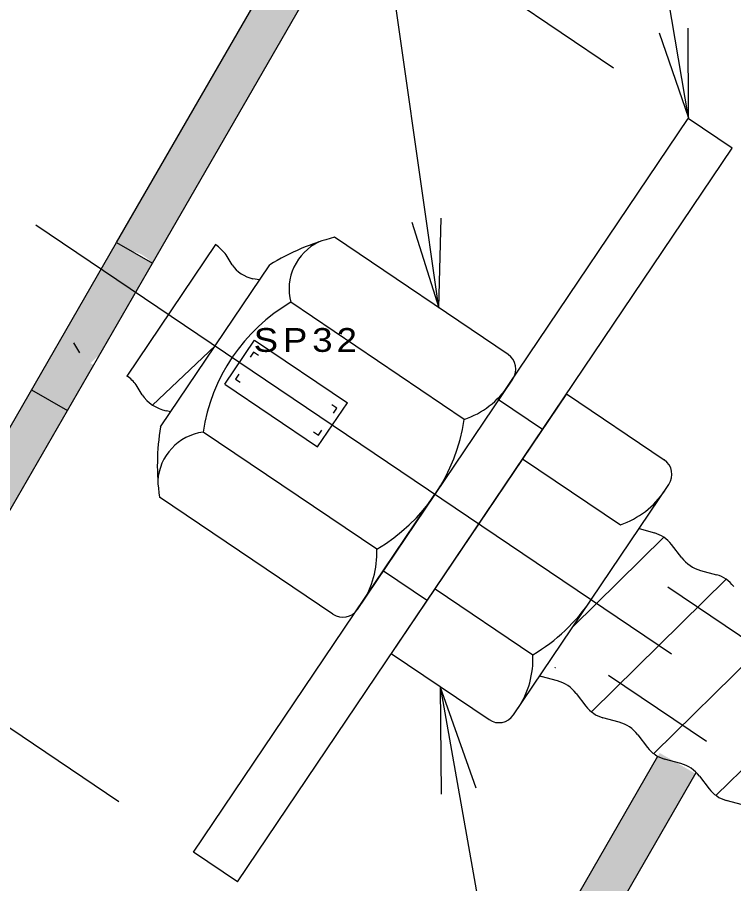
# Model space of a CAD drawing. Units: millimetres at full size, sheet at 1:3; details may follow other scales. Extents: x 60 to 2463, y 60 to 1722.
# Drawn here: x 564.8 to 686.2, y 894.5 to 1041.3 of the extents above; entities that cross this region are included whole.
import ezdxf

# ---------------------------------------------------------------- set-up
doc = ezdxf.new("R2010")
doc.units = ezdxf.units.MM
doc.header["$LTSCALE"] = 3
doc.linetypes.add('USER1', pattern=[58.333333, 43.333333, -5, 5, -5])
doc.linetypes.add('USER2', pattern=[11.666667, 6.666667, -5])
for name, color, linetype, lineweight in [('1 外形線', 7, 'Continuous', 25), ('3 隠れ線', 2, 'USER2', 25), ('4 中心線', 1, 'USER1', 25), ('6 寸法線', 4, 'Continuous', 25)]:
    doc.layers.add(name, color=color, linetype=linetype, lineweight=lineweight)
doc.styles.add('標準ベクトル', font='')
doc.styles.get('標準ベクトル').set_extended_font_data('標準ベクトル')

# ---------------------------------------------------------------- blocks, each defined once
blk = doc.blocks.new('open_arrow')
at = {"color": 0, "linetype": 'Continuous', "lineweight": -2}
blk.add_lwpolyline([(7.5, 1.25), (0, 0), (7.5, -1.25)], dxfattribs=at)

msp = doc.modelspace()

# ---------------------------------------------------------------- hatches: boundary and pattern name
at = {"layer": '1 外形線'}
for points in [[(608.076, 1048.996), (614.138, 1045.496), (601.79, 1024.108), (595.483, 1027.184)], [(595.483, 1027.184), (601.79, 1024.108), (587.682, 999.673), (587.612, 999.759), (587.612, 999.759, 0.14909), (584.064, 1001.78), (581.62, 1003.173)], [(587.682, 999.673), (581.62, 1003.173), (579.028, 998.683), (584.845, 994.759)], [(578.747, 984.196), (584.845, 994.759), (579.028, 998.683), (567.205, 978.205), (573.267, 974.705), (577.715, 982.409, -0.02177), (577.196, 982.727)], [(523.426, 888.377), (517.364, 891.877), (567.181, 978.164), (573.244, 974.664)], [(623.885, 830.377), (629.947, 826.877), (679.765, 913.164), (673.703, 916.664)]]:
    msp.add_hatch(color=256, dxfattribs=at).paths.add_polyline_path(points)

# ---------------------------------------------------------------- linework, layer by layer
for p, q in [((581.62, 1003.173), (829.945, 1433.284)), ((581.62, 1003.173), (829.945, 1433.284)), ((587.682, 999.673), (836.007, 1429.784)), ((587.682, 999.673), (836.007, 1429.784)), ((646.358, 976.528), (678.512, 1024.198)), ((685.973, 1019.165), (678.512, 1024.198)), ((602.094, 894.81), (685.973, 1019.165)), ((339.172, 583.24), (581.62, 1003.173)), ((581.62, 1003.173), (587.682, 999.673)), ((598.397, 1002.804), (583.383, 980.544)), ((647.995, 984.194), (618.564, 1004.045)), ((601.201, 999.386), (600.191, 1001.052)), ((345.234, 579.74), (587.682, 999.673)), ((589.077, 971.953), (607.58, 999.385)), ((605.86, 996.834), (604.707, 997.022)), ((640.571, 973.188), (611.141, 993.039)), ((599.957, 979.142), (604.99, 986.603)), ((604.99, 986.603), (620.742, 975.979)), ((575.402, 984.479), (574.392, 986.144)), ((587.724, 975.625), (598.329, 985.668)), ((604.841, 984.593), (604.281, 983.764)), ((605.67, 984.034), (604.841, 984.593)), ((602.324, 980.863), (601.765, 980.034)), ((601.765, 980.034), (602.594, 979.475)), ((622.466, 940.981), (648.804, 980.029)), ((567.205, 978.205), (573.267, 974.705)), ((585.93, 977.377), (584.92, 979.043)), ((599.957, 979.142), (615.709, 968.517)), ((657.883, 977.52), (628.19, 933.498)), ((653.819, 971.496), (646.358, 976.528)), ((657.883, 977.52), (674.463, 966.336)), ((615.709, 968.517), (620.742, 975.979)), ((618.934, 975.087), (618.105, 975.646)), ((618.375, 974.258), (618.934, 975.087)), ((590.79, 974.493), (590.02, 974.618)), ((625.725, 951.177), (596.294, 971.029)), ((615.03, 971.087), (615.859, 970.527)), ((615.859, 970.527), (616.418, 971.356)), ((650.459, 966.514), (667.04, 955.33)), ((648.935, 923.123), (675.273, 962.171)), ((594.633, 899.842), (635.578, 960.546)), ((618.302, 940.172), (588.871, 960.023)), ((670.218, 954.677), (672.801, 953.963)), ((674.41, 953.222), (659.017, 938.071)), ((677.428, 949.752), (675.7, 952.007)), ((634.306, 942.44), (626.845, 947.473)), ((680.609, 947.607), (683.347, 946.849)), ((684.957, 946.108), (662.21, 923.719)), ((635.613, 944.503), (652.194, 933.319)), ((695.503, 938.994), (672.757, 916.605)), ((628.19, 933.498), (644.77, 922.314)), ((706.05, 931.88), (683.304, 909.492)), ((656.362, 928.892), (653.624, 929.649)), ((659.539, 926.74), (661.179, 924.6)), ((666.816, 921.887), (664.078, 922.645)), ((669.993, 919.736), (671.633, 917.596)), ((674.869, 918.684), (674.91, 918.756)), ((445.693, 521.74), (673.38, 916.105)), ((677.27, 914.883), (674.532, 915.64)), ((451.755, 518.24), (679.884, 913.371)), ((680.447, 912.731), (682.087, 910.591)), ((687.725, 907.878), (684.987, 908.635)), ((602.094, 894.81), (594.633, 899.842))]:
    msp.add_line(p, q, dxfattribs=at)
for centre, radius, start, end in [((594.483, 997), 7, 35.36613, 56), ((628.521, 965.304), 40, 104.41356, 121.5683), ((619.712, 995.264), 8.855, 115.31838, 194.55037), ((606.094, 1002.859), 6, 215.36383, 256.63395), ((626.823, 966.449), 30.871, 120.53146, 171.4686), ((646.317, 981.706), 3, 326.00003, 56.00003), ((580.027, 975.57), 6, 35.36605, 56), ((635.656, 987.36), 15, 289.13013, 326.00003), ((591.639, 981.428), 7, 215.36613, 256.63387), ((628.521, 965.304), 40, 170.43176, 187.5865), ((610.042, 977.768), 30.871, 300.53146, 351.4686), ((597.442, 962.248), 8.855, 97.44974, 176.68206), ((672.786, 963.849), 3, 326, 56), ((662.124, 969.502), 15, 289.1301, 326), ((671.334, 948.662), 5.5, 37.46161, 74.53839), ((610.744, 950.426), 15, 326.00003, 2.86993), ((682.191, 953.402), 6, 217.46161, 254.75705), ((681.881, 941.548), 5.5, 37.46161, 74.53839), ((636.511, 959.91), 30.871, 300.53143, 326), ((619.979, 942.659), 3, 236.00003, 326.00003), ((637.212, 932.568), 15, 326, 2.8699), ((651.12, 927.618), 6, 35.36605, 35.79322), ((655.09, 934.95), 5.5, 251.94449, 254.53839), ((654.762, 923.109), 6, 37.24295, 74.53839), ((665.544, 927.946), 5.5, 217.46161, 254.53839), ((646.448, 924.801), 3, 236, 326), ((665.217, 916.105), 6, 37.24295, 74.53839), ((675.999, 920.941), 5.5, 217.46161, 254.53839), ((675.671, 909.1), 6, 37.24295, 74.53839), ((686.453, 913.936), 5.5, 217.46161, 254.53839)]:
    msp.add_arc(centre, radius, start, end, dxfattribs=at)
at = {"layer": '3 隠れ線'}
for p, q in [((865.778, 816.123), (667.137, 950.109)), ((855.712, 801.201), (657.071, 935.186))]:
    msp.add_line(p, q, dxfattribs=at)
at = {"layer": '4 中心線'}
msp.add_line((567.908, 1006.183), (1621.972, 295.208), dxfattribs=at)
at = {"layer": '6 寸法線'}
for p, q in [((665.877, 1032.72), (486.129, 1153.962)), ((581.998, 908.364), (402.25, 1029.606))]:
    msp.add_line(p, q, dxfattribs=at)
for points in [[(678.58, 1024.299), (639.457, 1254.982), (637.457, 1254.982), (423.693, 1254.982), (530.575, 1254.982)], [(636.268, 992.103), (608.26, 1188.403), (606.26, 1188.403), (447.312, 1188.403), (526.786, 1188.403)], [(636.48, 927.906), (697.916, 581.201), (700.316, 581.201), (902.286, 581.201), (801.301, 581.201)]]:
    msp.add_lwpolyline(points, dxfattribs=at)

# ---------------------------------------------------------------- block references
for p, xscale, yscale, rotation in [((678.58, 1024.299), 2, 2, 99.6), ((636.268, 992.103), 2, 2, 98.1), ((636.48, 927.906), 2.4, 2.4, 280)]:
    msp.add_blockref('open_arrow', p, dxfattribs=dict(at, xscale=xscale, yscale=yscale, rotation=rotation))

# ---------------------------------------------------------------- texts
at = {"layer": '1 外形線', "insert": (604.861, 984.576), "char_height": 4.032, "attachment_point": 7, "style": '標準ベクトル'}
msp.add_mtext('\\T1.2;\\W1.15;SP32', dxfattribs=at)

doc.saveas('drawing.dxf')
